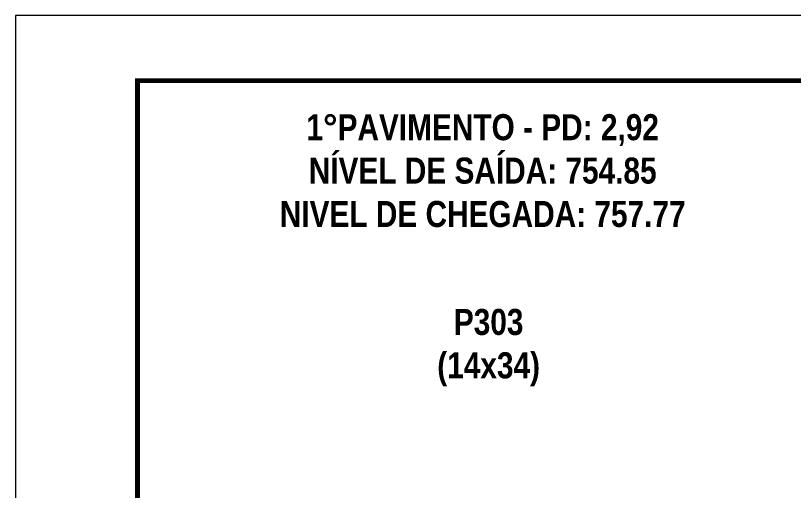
# Model space of a CAD drawing. Extents: x 2296 to 12463, y 760 to 16806.
# Drawn here: x 2884.9 to 3363.1, y 14152.1 to 14444 of the extents above; entities that cross this region are included whole.
import ezdxf

# ---------------------------------------------------------------- set-up
doc = ezdxf.new("R2010")
doc.units = 0
doc.linetypes.add('DASHED', pattern=[0.75, 0.5, -0.25])
doc.layers.add('Folhas', color=255, linetype='Continuous', lineweight=9)
doc.layers.add('SARRAFO DE PRESSAO', color=251, linetype='DASHED', lineweight=9)
doc.layers.add('NOMENCLATURA', color=7, linetype='Continuous')
doc.styles.add('ROMANC', font='techb___.ttf', dxfattribs={"height": 2.5})

# ---------------------------------------------------------------- blocks, each defined once
blk = doc.blocks.new('9999999999')
at = {"layer": 'Folhas'}
blk.add_lwpolyline([(98138.98, 34190.21), (99623.98, 34190.21), (99623.98, 35240.21), (98138.98, 35240.21)], close=True, dxfattribs=at)
at = {"layer": 'Folhas', "color": 30, "const_width": 3}
blk.add_lwpolyline([(98213.98, 34230.21), (99583.98, 34230.21), (99583.98, 35200.21), (98213.98, 35200.21)], close=True, dxfattribs=at)

msp = doc.modelspace()

# ---------------------------------------------------------------- block references
at = {"layer": 'SARRAFO DE PRESSAO', "color": 6, "linetype": 'ByBlock'}
msp.add_blockref('9999999999', (-95254.09, -20796.22), dxfattribs=at)

# ---------------------------------------------------------------- texts
at = {"layer": 'NOMENCLATURA', "color": 2, "insert": (3172.06, 14410.05), "char_height": 16, "attachment_point": 2, "style": 'ROMANC'}
msp.add_mtext_dynamic_manual_height_columns('\\P1°PAVIMENTO - PD: 2,92\\PNÍVEL DE SAÍDA: 754.85\\PNIVEL DE CHEGADA: 757.77', width=300.2766, gutter_width=1, heights=[-101.47], dxfattribs=at)
at = {"layer": 'NOMENCLATURA', "insert": (3175.72, 14263.69), "char_height": 16, "attachment_point": 2, "style": 'ROMANC'}
msp.add_mtext_dynamic_manual_height_columns('P303\\P(14x34)', width=398.9746, gutter_width=1, heights=[-46.6], dxfattribs=at)

doc.saveas('drawing.dxf')
